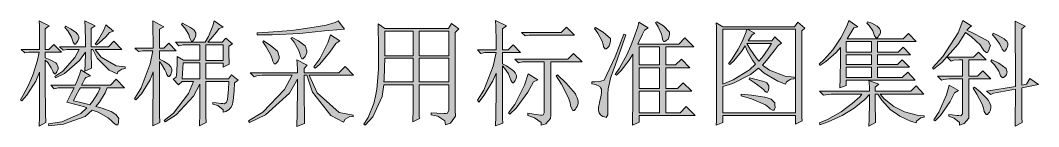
# Model space of a CAD drawing. Header units: millimetres. Extents: x 0 to 586, y 0 to 414.
# Drawn here: x 425.2 to 475.6, y 130.7 to 136 of the extents above; entities that cross this region are included whole.
import ezdxf

# ---------------------------------------------------------------- set-up
doc = ezdxf.new("R2010")
doc.units = ezdxf.units.MM

msp = doc.modelspace()

# ---------------------------------------------------------------- hatches: boundary and pattern name
h = msp.add_hatch(color=0)
h.dxf.hatch_style = 2
h.paths.add_polyline_path([(449.036722, 133.723944), (449.036722, 132.535083), (449.047306, 131.123972), (449.057889, 130.901722), (448.705111, 130.771194), (448.715694, 131.243917), (448.726278, 132.545667), (448.726278, 133.371167), (448.564, 132.986639), (448.133611, 132.2705), (447.869028, 131.938889), (447.802, 132.027083), (448.112444, 132.520972), (448.574583, 133.702778), (448.726278, 134.387167), (448.175944, 134.387167), (447.978389, 134.341306), (447.802, 134.517694), (448.726278, 134.517694), (448.726278, 134.9375), (448.715694, 135.664222), (448.705111, 135.971139), (449.234278, 135.706556), (449.036722, 135.551333), (449.036722, 134.517694), (449.322472, 134.517694), (449.565889, 134.761111), (449.939833, 134.387167), (449.036722, 134.387167), (449.036722, 133.833306), (449.244861, 133.723944), (449.527083, 133.536972), (449.597639, 133.459361), (449.668194, 133.38175), (449.742278, 133.251222), (449.742278, 133.194778), (449.742278, 133.163028), (449.707, 133.067778), (449.67525, 133.007806), (449.6435, 132.947833), (449.587056, 132.887861), (449.565889, 132.887861), (449.530611, 132.887861), (449.456528, 133.018389), (449.410667, 133.152444), (449.333056, 133.328833), (449.146083, 133.614583)])
h = msp.add_hatch(color=0)
h.paths.add_polyline_path([(465.733694, 132.644444), (465.744278, 133.085417), (465.754861, 134.076722), (465.754861, 134.627056), (465.546722, 134.383639), (465.038722, 133.942667), (464.742389, 133.745111), (464.700056, 133.812139), (464.939944, 134.020278), (465.380917, 134.521222), (465.578472, 134.814028), (465.779556, 135.106833), (466.075889, 135.685389), (466.174667, 135.971139), (466.615639, 135.660694), (466.418083, 135.597194), (466.086472, 135.0645), (468.862833, 135.0645), (469.127417, 135.329083), (469.501361, 134.933972), (467.585778, 134.933972), (467.585778, 134.408333), (468.619417, 134.408333), (468.862833, 134.648222), (469.215611, 134.274278), (467.585778, 134.274278), (467.585778, 133.787444), (468.577083, 133.787444), (468.816972, 134.030861), (469.16975, 133.656917), (467.585778, 133.656917), (467.585778, 133.148917), (468.816972, 133.148917), (469.081556, 133.4135), (469.4555, 133.018389), (466.044139, 133.018389), (466.044139, 132.753806)])
h.paths.add_polyline_path([(466.044139, 134.933972), (466.044139, 134.408333), (467.2965, 134.408333), (467.2965, 134.933972)])
h.paths.add_polyline_path([(466.044139, 133.656917), (466.044139, 133.148917), (467.2965, 133.148917), (467.2965, 133.656917)])
h.paths.add_polyline_path([(466.044139, 134.274278), (466.044139, 133.787444), (467.2965, 133.787444), (467.2965, 134.274278)])
h = msp.add_hatch(color=0)
h.dxf.hatch_style = 2
h.paths.add_polyline_path([(471.946111, 135.374944), (471.572167, 134.792861), (470.778417, 133.88975), (470.358611, 133.568722), (470.316278, 133.63575), (470.824278, 134.186083), (471.572167, 135.353778), (471.815583, 135.971139), (472.256556, 135.685389), (472.189528, 135.664222), (472.066056, 135.561917), (472.013139, 135.487833), (472.320056, 135.343194), (472.771611, 135.110361), (472.91625, 135.025694), (473.057361, 134.9375), (473.17025, 134.732889), (473.134972, 134.616472), (473.103222, 134.500056), (473.036194, 134.383639), (473.004444, 134.383639), (472.958583, 134.383639), (472.849222, 134.485944), (472.782194, 134.584722), (472.66225, 134.771694), (472.242444, 135.166806)])
h = msp.add_hatch(color=0)
h.dxf.hatch_style = 2
h.paths.add_polyline_path([(426.43425, 134.009694), (426.43425, 132.909028), (426.444833, 131.367389), (426.455417, 130.926417), (426.127333, 130.750028), (426.137917, 131.212167), (426.1485, 132.545667), (426.1485, 133.4135), (425.961528, 132.972528), (425.520556, 132.2705), (425.266556, 132.005917), (425.199528, 132.04825), (425.344167, 132.2705), (425.601694, 132.764389), (425.718111, 133.039556), (425.834528, 133.314722), (426.039139, 133.999111), (426.127333, 134.404806), (425.619333, 134.404806), (425.421778, 134.362472), (425.245389, 134.538861), (426.1485, 134.538861), (426.1485, 135.001), (426.137917, 135.706556), (426.127333, 135.946444), (426.631806, 135.706556), (426.43425, 135.551333), (426.43425, 134.538861), (426.610639, 134.538861), (426.854056, 134.77875), (427.228, 134.404806), (426.43425, 134.404806), (426.43425, 134.119056), (426.677667, 134.030861), (426.956361, 133.875639), (426.995167, 133.812139), (427.033972, 133.745111), (427.072778, 133.646333), (427.072778, 133.611056), (427.072778, 133.579306), (427.041028, 133.491111), (427.00575, 133.438194), (426.974, 133.38175), (426.931667, 133.325306), (426.917556, 133.325306), (426.885806, 133.325306), (426.818778, 133.4135), (426.787028, 133.501694), (426.730583, 133.63575), (426.554194, 133.88975)])
h = msp.add_hatch(color=0)
h.dxf.hatch_style = 2
h.paths.add_polyline_path([(428.702611, 134.538861), (428.702611, 134.242528), (428.713194, 133.780389), (428.723778, 133.614583), (428.395694, 133.459361), (428.406278, 133.847417), (428.416861, 134.320139), (428.416861, 134.408333), (428.120528, 133.988528), (427.383222, 133.35), (426.94225, 133.131278), (426.896389, 133.194778), (427.295028, 133.469944), (427.898278, 134.14375), (428.109944, 134.538861), (427.51375, 134.538861), (427.316194, 134.496528), (427.139806, 134.672917), (428.416861, 134.672917), (428.416861, 134.96925), (428.406278, 135.607778), (428.395694, 135.946444), (428.900167, 135.706556), (428.702611, 135.5725), (428.702611, 134.672917), (429.563389, 134.672917), (429.827972, 134.9375), (430.223083, 134.538861), (428.900167, 134.538861), (429.200028, 134.154333), (429.937333, 133.723944), (430.378306, 133.681611), (430.378306, 133.593417), (430.223083, 133.568722), (430.025528, 133.438194), (429.979667, 133.328833), (429.595139, 133.505222), (429.002472, 134.108472), (428.790806, 134.538861)])
h = msp.add_hatch(color=0)
h.dxf.hatch_style = 2
h.paths.add_polyline_path([(427.404389, 135.618361), (427.446722, 135.681861), (427.679556, 135.551333), (427.954722, 135.371417), (427.997056, 135.322028), (428.042917, 135.272639), (428.08525, 135.177389), (428.08525, 135.135056), (428.08525, 135.078611), (428.046444, 134.96925), (428.011167, 134.912806), (427.972361, 134.859889), (427.922972, 134.803444), (427.908861, 134.803444), (427.877111, 134.803444), (427.810083, 134.902222), (427.778333, 135.001), (427.732472, 135.145639), (427.5455, 135.452556)])
h = msp.add_hatch(color=0)
h.dxf.hatch_style = 2
h.paths.add_polyline_path([(429.605722, 135.374944), (429.41875, 135.166806), (429.10125, 134.859889), (428.967194, 134.761111), (428.900167, 134.803444), (429.065972, 135.022167), (429.330556, 135.494889), (429.429333, 135.748889), (429.803278, 135.441972)])
h = msp.add_hatch(color=0)
h.dxf.hatch_style = 2
h.paths.add_polyline_path([(432.075167, 132.002389), (432.075167, 131.850694), (432.08575, 131.310944), (432.096333, 130.922889), (431.743556, 130.771194), (431.754139, 131.420306), (431.764722, 132.753806), (431.764722, 133.438194), (431.613028, 133.039556), (431.182639, 132.344583), (430.907472, 132.04825), (430.840444, 132.090583), (431.172056, 132.633861), (431.623611, 133.822722), (431.743556, 134.471833), (431.235556, 134.471833), (431.038, 134.4295), (430.861611, 134.605889), (431.764722, 134.605889), (431.764722, 134.891639), (431.754139, 135.561917), (431.743556, 135.946444), (432.293889, 135.660694), (432.075167, 135.530167), (432.075167, 134.605889), (432.293889, 134.605889), (432.537306, 134.845778), (432.91125, 134.471833), (432.075167, 134.471833), (432.075167, 134.055556), (432.283306, 133.95325), (432.540833, 133.7945), (432.590222, 133.734528), (432.639611, 133.674556), (432.689, 133.568722), (432.689, 133.526389), (432.689, 133.469944), (432.664306, 133.360583), (432.636083, 133.304139), (432.607861, 133.247694), (432.558472, 133.194778), (432.537306, 133.194778), (432.502028, 133.194778), (432.438528, 133.293556), (432.40325, 133.392333), (432.350333, 133.536972), (432.184528, 133.812139), (432.075167, 133.942667)])
h = msp.add_hatch(color=0)
h.paths.add_polyline_path([(435.511222, 134.690556), (435.511222, 134.316611), (435.521806, 133.875639), (435.532389, 133.808611), (435.225472, 133.656917), (435.225472, 133.854472), (434.364694, 133.854472), (434.364694, 133.081889), (435.490056, 133.081889), (435.64175, 133.279444), (435.973361, 133.014861), (435.796972, 132.884333), (435.775806, 132.499806), (435.729944, 132.020028), (435.708778, 131.924778), (435.687611, 131.833056), (435.620583, 131.684889), (435.57825, 131.628444), (435.532389, 131.572), (435.356, 131.473222), (435.225472, 131.430889), (435.225472, 131.561417), (434.971472, 131.7625), (434.717472, 131.826), (434.717472, 131.914194), (434.883278, 131.893028), (435.130222, 131.864806), (435.211361, 131.861278), (435.296028, 131.854222), (435.401861, 131.924778), (435.423028, 132.002389), (435.444194, 132.08), (435.490056, 132.552722), (435.511222, 132.951361), (434.364694, 132.951361), (434.364694, 132.069417), (434.364694, 131.804833), (434.375278, 131.233333), (434.385861, 130.922889), (434.057778, 130.771194), (434.068361, 131.385028), (434.078944, 132.411611), (434.078944, 132.817306), (433.757917, 132.235222), (432.900667, 131.310944), (432.360917, 130.96875), (432.315056, 131.03225), (432.777194, 131.395611), (433.507444, 132.355167), (433.7685, 132.951361), (433.197, 132.951361), (433.020611, 132.796139), (432.756028, 133.060722), (432.91125, 133.170083), (432.932417, 133.4135), (432.953583, 133.917972), (432.953583, 134.182556), (433.264028, 134.006167), (434.078944, 134.006167), (434.078944, 134.757583), (433.242861, 134.757583), (433.041778, 134.711722), (432.865389, 134.888111), (434.343528, 134.888111), (434.49875, 135.173861), (434.717472, 135.706556), (434.7845, 135.946444), (435.225472, 135.639528), (435.024389, 135.5725), (434.893861, 135.396111), (434.618694, 135.053917), (434.474056, 134.888111), (435.179611, 134.888111), (435.356, 135.085667), (435.687611, 134.821083)])
h.paths.add_polyline_path([(433.242861, 133.875639), (433.197, 133.081889), (434.078944, 133.081889), (434.078944, 133.875639)])
h.paths.add_polyline_path([(434.364694, 134.757583), (434.364694, 133.985), (435.225472, 133.985), (435.225472, 134.757583)])
h = msp.add_hatch(color=0)
h.dxf.hatch_style = 2
h.paths.add_polyline_path([(433.218167, 135.837083), (433.373389, 135.759472), (433.616806, 135.618361), (433.705, 135.551333), (433.793194, 135.484306), (433.881389, 135.353778), (433.881389, 135.28675), (433.881389, 135.240889), (433.842583, 135.131528), (433.803778, 135.0645), (433.764972, 134.997472), (433.705, 134.933972), (433.680306, 134.933972), (433.659139, 134.933972), (433.606222, 135.03275), (433.570944, 135.131528), (433.528611, 135.276167), (433.331056, 135.593667), (433.175833, 135.770056)])
h = msp.add_hatch(color=0)
h.dxf.hatch_style = 2
h.paths.add_polyline_path([(440.908722, 135.946444), (441.236806, 135.530167), (441.049833, 135.519583), (440.2455, 135.452556), (439.628139, 135.396111), (439.014306, 135.329083), (437.659639, 135.265583), (436.918806, 135.265583), (436.918806, 135.353778), (437.472667, 135.385528), (438.375778, 135.456083), (438.725028, 135.494889), (439.077806, 135.533694), (439.730444, 135.628944), (440.026778, 135.681861), (440.323111, 135.738306), (440.764083, 135.868833)])
h = msp.add_hatch(color=0)
h.paths.add_polyline_path([(445.512472, 131.409722), (445.798222, 131.388556), (446.161583, 131.370917), (446.239194, 131.377972), (446.316806, 131.3815), (446.394417, 131.529667), (446.394417, 131.674306), (446.394417, 132.796139), (444.916278, 132.796139), (444.916278, 132.090583), (444.926861, 131.2545), (444.937444, 131.123972), (444.609361, 130.96875), (444.619944, 131.596694), (444.630528, 132.510389), (444.630528, 132.796139), (443.177083, 132.796139), (443.099472, 132.214056), (442.637333, 131.212167), (442.252806, 130.792361), (442.185778, 130.838222), (442.393917, 131.180417), (442.679667, 131.871861), (442.757278, 132.224639), (442.834889, 132.577417), (442.9125, 133.547556), (442.9125, 134.164917), (442.9125, 134.782278), (442.901917, 135.597194), (442.891333, 135.79475), (443.219417, 135.576028), (446.369722, 135.576028), (446.524944, 135.815917), (446.877722, 135.551333), (446.701333, 135.378472), (446.701333, 131.519083), (446.711917, 131.243917), (446.4685, 130.891139), (446.218028, 130.813528), (446.193333, 131.004028), (445.840556, 131.243917), (445.512472, 131.300361)])
h.paths.add_polyline_path([(444.916278, 135.441972), (444.916278, 134.228417), (446.394417, 134.228417), (446.394417, 135.441972)])
h.paths.add_polyline_path([(444.916278, 134.097889), (444.916278, 132.930194), (446.394417, 132.930194), (446.394417, 134.097889)])
h.paths.add_polyline_path([(443.219417, 135.441972), (443.219417, 134.228417), (444.630528, 134.228417), (444.630528, 135.441972)])
h.paths.add_polyline_path([(443.219417, 134.097889), (443.208833, 133.63575), (443.187667, 133.050139), (443.177083, 132.930194), (444.630528, 132.930194), (444.630528, 134.097889)])
h = msp.add_hatch(color=0)
h.dxf.hatch_style = 2
h.paths.add_polyline_path([(449.982167, 135.378472), (451.943611, 135.378472), (452.208194, 135.643056), (452.603306, 135.244417), (450.359639, 135.244417), (450.158556, 135.202083)])
h = msp.add_hatch(color=0)
h.dxf.hatch_style = 2
h.paths.add_polyline_path([(453.640472, 135.618361), (454.014417, 135.396111), (454.384833, 135.071556), (454.377778, 134.96925), (454.37425, 134.863417), (454.324861, 134.711722), (454.279, 134.662333), (454.236667, 134.612944), (454.169639, 134.563556), (454.148472, 134.563556), (454.113194, 134.563556), (454.046167, 134.672917), (454.014417, 134.782278), (453.972083, 134.9375), (453.760417, 135.332611), (453.594611, 135.5725)])
h = msp.add_hatch(color=0)
h.paths.add_polyline_path([(455.467861, 130.792361), (455.478444, 131.191), (455.489028, 131.695472), (455.489028, 131.808361), (455.489028, 134.295444), (455.316167, 134.009694), (454.906944, 133.491111), (454.674111, 133.261806), (454.610611, 133.304139), (454.829333, 133.614583), (455.210333, 134.3025), (455.369083, 134.679972), (455.527833, 135.060972), (455.732444, 135.660694), (455.778306, 135.882944), (456.240444, 135.597194), (456.064056, 135.484306), (455.965278, 135.28675), (455.799472, 134.944556), (455.732444, 134.803444), (457.760917, 134.803444), (458.067833, 135.110361), (458.508806, 134.669389), (457.122389, 134.669389), (457.122389, 133.769806), (457.605694, 133.769806), (457.891444, 134.055556), (458.31125, 133.63575), (457.122389, 133.63575), (457.122389, 132.602111), (457.693889, 132.602111), (457.979639, 132.887861), (458.399444, 132.468056), (457.122389, 132.468056), (457.122389, 131.409722), (457.824417, 131.409722), (458.134861, 131.720167), (458.575833, 131.279194), (455.799472, 131.279194), (455.799472, 130.947583)])
h.paths.add_polyline_path([(455.799472, 132.468056), (455.799472, 131.409722), (456.811944, 131.409722), (456.811944, 132.468056)])
h.paths.add_polyline_path([(455.799472, 133.63575), (455.799472, 132.602111), (456.811944, 132.602111), (456.811944, 133.63575)])
h.paths.add_polyline_path([(456.811944, 134.669389), (455.799472, 134.669389), (455.799472, 133.769806), (456.811944, 133.769806)])
h = msp.add_hatch(color=0)
h.dxf.hatch_style = 2
h.paths.add_polyline_path([(456.614389, 135.861778), (456.681417, 135.904111), (456.998917, 135.695972), (457.309361, 135.385528), (457.298778, 135.28675), (457.284667, 135.187972), (457.23175, 135.050389), (457.185889, 135.011583), (457.143556, 134.972778), (457.076528, 134.933972), (457.055361, 134.933972), (457.0095, 134.933972), (456.956583, 135.043333), (456.946, 135.156222), (456.910722, 135.297333), (456.744917, 135.650111)])
h = msp.add_hatch(color=0)
h.paths.add_polyline_path([(463.839278, 135.463139), (463.839278, 131.804833), (463.839278, 131.586111), (463.849861, 131.191), (463.860444, 131.014611), (463.532361, 130.838222), (463.532361, 131.279194), (459.941083, 131.279194), (459.941083, 130.926417), (459.609472, 130.792361), (459.620056, 131.014611), (459.630639, 131.466167), (459.630639, 131.695472), (459.630639, 135.022167), (459.630639, 135.209139), (459.620056, 135.628944), (459.609472, 135.85825), (459.941083, 135.660694), (463.4865, 135.660694), (463.641722, 135.879417), (463.9945, 135.593667)])
h.paths.add_polyline_path([(459.941083, 131.409722), (463.532361, 131.409722), (463.532361, 135.530167), (461.151111, 135.530167), (461.525056, 135.332611), (461.394528, 135.265583), (461.3275, 135.166806), (461.228722, 135.011583), (461.196972, 134.955139), (462.364667, 134.955139), (462.516361, 135.152694), (462.847972, 134.845778), (462.671583, 134.736417), (462.484611, 134.471833), (462.100083, 133.988528), (461.902528, 133.766278), (462.241194, 133.512278), (463.024361, 133.215944), (463.465333, 133.173611), (463.465333, 133.085417), (463.299528, 133.071306), (463.091389, 132.940778), (463.045528, 132.820833), (462.661, 132.961944), (461.990722, 133.360583), (461.701444, 133.611056), (461.316917, 133.304139), (460.434972, 132.852583), (459.941083, 132.707944)])
h.paths.add_polyline_path([(459.941083, 135.530167), (459.941083, 132.820833), (460.459667, 133.039556), (461.264, 133.536972), (461.54975, 133.812139), (461.405111, 134.009694), (461.151111, 134.46125), (461.04175, 134.71525), (460.865361, 134.440083), (460.491417, 133.977944), (460.293861, 133.790972), (460.226833, 133.833306), (460.403222, 134.066139), (460.699556, 134.542389), (460.823028, 134.792861), (460.942972, 135.039806), (461.087611, 135.406694), (461.108778, 135.530167)])
h.paths.add_polyline_path([(461.129944, 134.824611), (461.285167, 134.549444), (461.5815, 134.119056), (461.726139, 133.963833), (461.877833, 134.140222), (462.188278, 134.570611), (462.3435, 134.824611)])
h = msp.add_hatch(color=0)
h.dxf.hatch_style = 2
h.paths.add_polyline_path([(467.098944, 135.904111), (467.310611, 135.8265), (467.575194, 135.688917), (467.628111, 135.628944), (467.684556, 135.568972), (467.737472, 135.463139), (467.737472, 135.420806), (467.737472, 135.374944), (467.698667, 135.276167), (467.663389, 135.219722), (467.624583, 135.166806), (467.575194, 135.110361), (467.561083, 135.110361), (467.51875, 135.110361), (467.441139, 135.209139), (467.409389, 135.307917), (467.352944, 135.452556), (467.176556, 135.717139), (467.056611, 135.840611)])
h = msp.add_hatch(color=0)
h.dxf.hatch_style = 2
h.paths.add_polyline_path([(474.412028, 132.577417), (473.332528, 132.379861), (473.202, 132.312833), (472.983278, 132.468056), (474.412028, 132.711472), (474.412028, 133.558139), (474.401444, 135.166806), (474.390861, 135.928806), (474.898861, 135.685389), (474.722472, 135.551333), (474.722472, 132.774972), (474.965889, 132.820833), (475.117583, 133.106583), (475.558556, 132.799667), (474.722472, 132.644444), (474.722472, 132.027083), (474.733056, 131.169833), (474.743639, 130.926417), (474.390861, 130.750028), (474.401444, 131.243917), (474.412028, 132.161139)])
h = msp.add_hatch(color=0)
h.dxf.hatch_style = 2
h.paths.add_polyline_path([(438.573333, 135.089194), (438.636833, 135.131528), (438.947278, 134.955139), (439.282417, 134.708194), (439.310639, 134.637639), (439.338861, 134.563556), (439.367083, 134.471833), (439.367083, 134.447139), (439.367083, 134.383639), (439.321222, 134.256639), (439.278889, 134.193139), (439.233028, 134.133167), (439.166, 134.073194), (439.144833, 134.073194), (439.113083, 134.073194), (439.046056, 134.20725), (439.014306, 134.337778), (438.957861, 134.514167), (438.739139, 134.888111)])
h = msp.add_hatch(color=0)
h.dxf.hatch_style = 2
h.paths.add_polyline_path([(440.534778, 135.265583), (440.996917, 134.955139), (440.795833, 134.824611), (440.4995, 134.404806), (439.995028, 133.798028), (439.783361, 133.611056), (439.716333, 133.678083), (440.005611, 134.073194), (440.411306, 134.866944)])
h = msp.add_hatch(color=0)
h.dxf.hatch_style = 2
h.paths.add_polyline_path([(453.464083, 132.930194), (453.608722, 132.930194), (453.855667, 132.958417), (453.957972, 132.986639), (454.063806, 133.011333), (454.610611, 134.164917), (455.051583, 135.28675), (455.139778, 135.265583), (454.938694, 134.679972), (454.631778, 133.790972), (454.522417, 133.480528), (454.398944, 133.173611), (454.268417, 132.595056), (454.257833, 132.323417), (454.24725, 132.055306), (454.24725, 131.631972), (454.257833, 131.47675), (454.257833, 131.310944), (454.173167, 131.173361), (454.092028, 131.201583), (454.010889, 131.229806), (453.894472, 131.307417), (453.859194, 131.356806), (453.827444, 131.406194), (453.795694, 131.519083), (453.795694, 131.586111), (453.795694, 131.653139), (453.806278, 131.7625), (453.816861, 131.808361), (453.848611, 131.938889), (453.905056, 132.182306), (453.926222, 132.291667), (453.947389, 132.401028), (453.933278, 132.577417), (453.894472, 132.644444), (453.855667, 132.711472), (453.640472, 132.81025), (453.464083, 132.842)])
h = msp.add_hatch(color=0)
h.dxf.hatch_style = 2
h.paths.add_polyline_path([(473.311361, 135.332611), (473.554778, 135.22325), (473.858167, 135.057444), (473.918139, 135.001), (473.978111, 134.944556), (474.038083, 134.835194), (474.038083, 134.782278), (474.038083, 134.736417), (474.006333, 134.630583), (473.974583, 134.570611), (473.939306, 134.510639), (473.886389, 134.450667), (473.861694, 134.450667), (473.829944, 134.450667), (473.752333, 134.549444), (473.71, 134.648222), (473.642972, 134.792861), (473.420722, 135.099778), (473.269028, 135.265583)])
h = msp.add_hatch(color=0)
h.dxf.hatch_style = 2
h.paths.add_polyline_path([(437.22925, 134.955139), (437.560861, 134.747), (437.917167, 134.454194), (437.945389, 134.373056), (437.973611, 134.288389), (437.998306, 134.182556), (437.998306, 134.161389), (437.998306, 134.094361), (437.955972, 133.977944), (437.910111, 133.928556), (437.867778, 133.879167), (437.811333, 133.829778), (437.80075, 133.829778), (437.758417, 133.829778), (437.680806, 133.95325), (437.645528, 134.073194), (437.592611, 134.249583), (437.359778, 134.669389), (437.183389, 134.912806)])
h = msp.add_hatch(color=0)
h.dxf.hatch_style = 2
h.paths.add_polyline_path([(439.233028, 133.258278), (439.233028, 132.312833), (439.243611, 131.123972), (439.254194, 130.880556), (438.88025, 130.725333), (438.890833, 131.409722), (438.901417, 132.573889), (438.901417, 133.060722), (438.516889, 132.376333), (437.328028, 131.310944), (436.523694, 130.922889), (436.481361, 131.011083), (437.183389, 131.430889), (438.262889, 132.552722), (438.636833, 133.258278), (437.296278, 133.258278), (437.151639, 133.258278), (436.887056, 133.226528), (436.767111, 133.19125), (436.569556, 133.388806), (438.901417, 133.388806), (438.901417, 133.533444), (438.890833, 133.854472), (438.88025, 134.027333), (439.38825, 133.766278), (439.233028, 133.589889), (439.233028, 133.388806), (440.951056, 133.388806), (441.2615, 133.69925), (441.677778, 133.258278), (439.476444, 133.258278), (439.871556, 132.401028), (440.961639, 131.420306), (441.656611, 131.296833), (441.656611, 131.212167), (441.501389, 131.22275), (441.2615, 131.088694), (441.173306, 130.947583), (440.555944, 131.275667), (439.652833, 132.432778), (439.367083, 133.258278)])
h = msp.add_hatch(color=0)
h.dxf.hatch_style = 2
h.paths.add_polyline_path([(450.292611, 131.385028), (450.588944, 131.332111), (450.941722, 131.28625), (450.998167, 131.296833), (451.051083, 131.310944), (451.107528, 131.399139), (451.107528, 131.473222), (451.107528, 133.9215), (450.028028, 133.9215), (449.830472, 133.875639), (449.654083, 134.052028), (452.275222, 134.052028), (452.560972, 134.337778), (452.980778, 133.9215), (451.439139, 133.9215), (451.439139, 131.296833), (451.425028, 131.120444), (451.185139, 130.869972), (450.952306, 130.792361), (450.952306, 130.922889), (450.620694, 131.166306), (450.292611, 131.275667)])
h = msp.add_hatch(color=0)
h.dxf.hatch_style = 2
h.paths.add_polyline_path([(471.110028, 131.321528), (471.275833, 131.300361), (471.526306, 131.272139), (471.6145, 131.268611), (471.702694, 131.261556), (471.790889, 131.356806), (471.790889, 131.455583), (471.790889, 133.085417), (471.286417, 133.085417), (471.141778, 133.085417), (470.877194, 133.050139), (470.75725, 133.018389), (470.559694, 133.215944), (471.790889, 133.215944), (471.790889, 134.030861), (471.769722, 134.030861), (471.628611, 134.030861), (471.364028, 133.999111), (471.240556, 133.963833), (471.043, 134.161389), (472.341222, 134.161389), (472.584639, 134.404806), (472.958583, 134.030861), (472.101333, 134.030861), (472.101333, 133.215944), (472.542306, 133.215944), (472.806889, 133.480528), (473.202, 133.085417), (472.101333, 133.085417), (472.101333, 131.321528), (472.101333, 131.145139), (471.8685, 130.880556), (471.639194, 130.792361), (471.649778, 130.926417), (471.385194, 131.145139), (471.110028, 131.233333)])
h = msp.add_hatch(color=0)
h.dxf.hatch_style = 2
h.paths.add_polyline_path([(473.244333, 134.030861), (473.586528, 133.854472), (473.949889, 133.596944), (473.974583, 133.512278), (473.99575, 133.431139), (473.974583, 133.300611), (473.928722, 133.251222), (473.886389, 133.201833), (473.819361, 133.148917), (473.798194, 133.148917), (473.752333, 133.148917), (473.674722, 133.237111), (473.642972, 133.325306), (473.586528, 133.459361), (473.367806, 133.776861), (473.202, 133.963833)])
h = msp.add_hatch(color=0)
h.paths.add_polyline_path([(428.438028, 133.148917), (428.395694, 133.081889), (428.286333, 132.894917), (428.219306, 132.774972), (429.651583, 132.774972), (429.937333, 133.060722), (430.357139, 132.644444), (429.496361, 132.644444), (429.397583, 132.401028), (429.111833, 131.938889), (428.924861, 131.716639), (429.242361, 131.631972), (429.690389, 131.466167), (429.817389, 131.388556), (429.940861, 131.310944), (430.064333, 131.131028), (430.057278, 131.025194), (430.05375, 130.919361), (430.014944, 130.817056), (429.979667, 130.817056), (429.937333, 130.817056), (429.803278, 130.90525), (429.715083, 130.993444), (429.542222, 131.155722), (429.055389, 131.434417), (428.748472, 131.543778), (428.406278, 131.22275), (427.337361, 130.838222), (426.610639, 130.771194), (426.589472, 130.859389), (427.249167, 130.96875), (428.198139, 131.367389), (428.483889, 131.653139), (428.374528, 131.695472), (427.877111, 131.840111), (427.492583, 131.938889), (427.5455, 132.037667), (427.732472, 132.390444), (427.866528, 132.644444), (427.072778, 132.644444), (426.875222, 132.598583), (426.698833, 132.774972), (427.908861, 132.774972), (427.997056, 132.951361), (428.141694, 133.325306), (428.198139, 133.522861), (428.660278, 133.237111)])
h.paths.add_polyline_path([(428.173444, 132.644444), (428.120528, 132.566833), (427.944139, 132.245806), (427.820667, 132.002389), (428.120528, 131.938889), (428.526222, 131.840111), (428.639111, 131.804833), (428.769639, 131.960056), (429.023639, 132.379861), (429.143583, 132.644444)])
h = msp.add_hatch(color=0)
h.dxf.hatch_style = 2
h.paths.add_polyline_path([(450.313778, 133.325306), (450.797083, 133.039556), (450.578361, 132.930194), (450.303194, 132.432778), (449.717583, 131.639028), (449.410667, 131.342694), (449.343639, 131.409722), (449.654083, 131.815417), (450.137389, 132.774972)])
h = msp.add_hatch(color=0)
h.dxf.hatch_style = 2
h.paths.add_polyline_path([(451.767222, 133.282972), (452.187028, 132.863167), (452.649167, 132.344583), (452.6915, 132.245806), (452.737361, 132.147028), (452.779694, 131.991806), (452.779694, 131.938889), (452.779694, 131.861278), (452.737361, 131.716639), (452.6915, 131.649611), (452.649167, 131.586111), (452.592722, 131.519083), (452.582139, 131.519083), (452.529222, 131.519083), (452.430444, 131.706056), (452.384583, 131.893028), (452.306972, 132.147028), (451.964778, 132.817306), (451.700194, 133.237111)])
h = msp.add_hatch(color=0)
h.dxf.hatch_style = 2
h.paths.add_polyline_path([(461.264, 133.12775), (461.525056, 133.071306), (461.902528, 132.972528), (462.011889, 132.930194), (462.12125, 132.884333), (462.220028, 132.736167), (462.209444, 132.633861), (462.198861, 132.528028), (462.153, 132.422194), (462.12125, 132.422194), (462.0895, 132.422194), (462.011889, 132.478639), (461.966028, 132.535083), (461.856667, 132.644444), (461.493306, 132.909028), (461.239306, 133.060722)])
h = msp.add_hatch(color=0)
h.dxf.hatch_style = 2
h.paths.add_polyline_path([(467.187139, 132.468056), (467.187139, 132.633861), (467.176556, 132.898444), (467.165972, 132.997222), (467.649278, 132.820833), (467.472889, 132.665611), (467.472889, 132.468056), (469.236778, 132.468056), (469.501361, 132.732639), (469.875306, 132.334), (467.716306, 132.334), (467.924444, 132.094111), (468.400694, 131.720167), (468.665278, 131.586111), (468.929861, 131.455583), (469.543694, 131.289778), (469.896472, 131.258028), (469.896472, 131.191), (469.734194, 131.155722), (469.533111, 131.014611), (469.501361, 130.90525), (469.215611, 130.993444), (468.697028, 131.240389), (468.464194, 131.399139), (468.234889, 131.557889), (467.8045, 132.027083), (467.606944, 132.334), (467.472889, 132.334), (467.472889, 131.783667), (467.487, 131.081639), (467.497583, 130.926417), (467.165972, 130.750028), (467.176556, 131.102806), (467.187139, 131.885972), (467.187139, 132.312833), (466.957833, 132.058833), (466.432194, 131.631972), (466.142917, 131.455583), (465.850111, 131.279194), (465.151611, 130.958167), (464.742389, 130.817056), (464.721222, 130.90525), (465.116333, 131.081639), (465.790139, 131.459111), (466.065306, 131.663722), (466.340472, 131.868333), (466.714417, 132.203472), (466.813194, 132.334), (465.447944, 132.334), (465.303306, 132.334), (465.038722, 132.30225), (464.918778, 132.2705), (464.721222, 132.468056)])
h = msp.add_hatch(color=0)
h.dxf.hatch_style = 2
h.paths.add_polyline_path([(471.131194, 132.774972), (471.593333, 132.510389), (471.395778, 132.401028), (471.177056, 131.970639), (470.700806, 131.279194), (470.446806, 131.014611), (470.383306, 131.056944), (470.623194, 131.430889), (471.000667, 132.291667)])
h = msp.add_hatch(color=0)
h.dxf.hatch_style = 2
h.paths.add_polyline_path([(472.320056, 132.623278), (472.387083, 132.665611), (472.66225, 132.436306), (473.004444, 132.108222), (473.071472, 132.0165), (473.134972, 131.92125), (473.202, 131.7625), (473.202, 131.695472), (473.202, 131.631972), (473.163194, 131.504972), (473.124389, 131.445), (473.085583, 131.3815), (473.025611, 131.321528), (473.004444, 131.321528), (472.958583, 131.321528), (472.870389, 131.47675), (472.828056, 131.631972), (472.761028, 131.840111), (472.507028, 132.334)])
h = msp.add_hatch(color=0)
h.dxf.hatch_style = 2
h.paths.add_polyline_path([(460.844194, 132.334), (461.352194, 132.281083), (462.015417, 132.17525), (462.177694, 132.125861), (462.336444, 132.076472), (462.505778, 131.907139), (462.516361, 131.783667), (462.530472, 131.663722), (462.484611, 131.543778), (462.428167, 131.543778), (462.396417, 131.543778), (462.287056, 131.607278), (462.209444, 131.674306), (462.043639, 131.804833), (461.362778, 132.094111), (460.844194, 132.245806)])

# ---------------------------------------------------------------- linework, layer by layer
at = {"color": 0, "lineweight": 0}
for points in [[(449.036722, 133.723944), (449.036722, 132.535083), (449.047306, 131.123972), (449.057889, 130.901722), (448.705111, 130.771194), (448.715694, 131.243917), (448.726278, 132.545667), (448.726278, 133.371167), (448.564, 132.986639), (448.133611, 132.2705), (447.869028, 131.938889), (447.802, 132.027083), (448.112444, 132.520972), (448.574583, 133.702778), (448.726278, 134.387167), (448.175944, 134.387167), (447.978389, 134.341306), (447.802, 134.517694), (448.726278, 134.517694), (448.726278, 134.9375), (448.715694, 135.664222), (448.705111, 135.971139), (449.234278, 135.706556), (449.036722, 135.551333), (449.036722, 134.517694), (449.322472, 134.517694), (449.565889, 134.761111), (449.939833, 134.387167), (449.036722, 134.387167), (449.036722, 133.833306), (449.244861, 133.723944), (449.527083, 133.536972), (449.597639, 133.459361), (449.668194, 133.38175), (449.742278, 133.251222), (449.742278, 133.194778), (449.742278, 133.163028), (449.707, 133.067778), (449.67525, 133.007806), (449.6435, 132.947833), (449.587056, 132.887861), (449.565889, 132.887861), (449.530611, 132.887861), (449.456528, 133.018389), (449.410667, 133.152444), (449.333056, 133.328833), (449.146083, 133.614583)], [(465.733694, 132.644444), (465.744278, 133.085417), (465.754861, 134.076722), (465.754861, 134.627056), (465.546722, 134.383639), (465.038722, 133.942667), (464.742389, 133.745111), (464.700056, 133.812139), (464.939944, 134.020278), (465.380917, 134.521222), (465.578472, 134.814028), (465.779556, 135.106833), (466.075889, 135.685389), (466.174667, 135.971139), (466.615639, 135.660694), (466.418083, 135.597194), (466.086472, 135.0645), (468.862833, 135.0645), (469.127417, 135.329083), (469.501361, 134.933972), (467.585778, 134.933972), (467.585778, 134.408333), (468.619417, 134.408333), (468.862833, 134.648222), (469.215611, 134.274278), (467.585778, 134.274278), (467.585778, 133.787444), (468.577083, 133.787444), (468.816972, 134.030861), (469.16975, 133.656917), (467.585778, 133.656917), (467.585778, 133.148917), (468.816972, 133.148917), (469.081556, 133.4135), (469.4555, 133.018389), (466.044139, 133.018389), (466.044139, 132.753806)], [(471.946111, 135.374944), (471.572167, 134.792861), (470.778417, 133.88975), (470.358611, 133.568722), (470.316278, 133.63575), (470.824278, 134.186083), (471.572167, 135.353778), (471.815583, 135.971139), (472.256556, 135.685389), (472.189528, 135.664222), (472.066056, 135.561917), (472.013139, 135.487833), (472.320056, 135.343194), (472.771611, 135.110361), (472.91625, 135.025694), (473.057361, 134.9375), (473.17025, 134.732889), (473.134972, 134.616472), (473.103222, 134.500056), (473.036194, 134.383639), (473.004444, 134.383639), (472.958583, 134.383639), (472.849222, 134.485944), (472.782194, 134.584722), (472.66225, 134.771694), (472.242444, 135.166806)], [(426.43425, 134.009694), (426.43425, 132.909028), (426.444833, 131.367389), (426.455417, 130.926417), (426.127333, 130.750028), (426.137917, 131.212167), (426.1485, 132.545667), (426.1485, 133.4135), (425.961528, 132.972528), (425.520556, 132.2705), (425.266556, 132.005917), (425.199528, 132.04825), (425.344167, 132.2705), (425.601694, 132.764389), (425.718111, 133.039556), (425.834528, 133.314722), (426.039139, 133.999111), (426.127333, 134.404806), (425.619333, 134.404806), (425.421778, 134.362472), (425.245389, 134.538861), (426.1485, 134.538861), (426.1485, 135.001), (426.137917, 135.706556), (426.127333, 135.946444), (426.631806, 135.706556), (426.43425, 135.551333), (426.43425, 134.538861), (426.610639, 134.538861), (426.854056, 134.77875), (427.228, 134.404806), (426.43425, 134.404806), (426.43425, 134.119056), (426.677667, 134.030861), (426.956361, 133.875639), (426.995167, 133.812139), (427.033972, 133.745111), (427.072778, 133.646333), (427.072778, 133.611056), (427.072778, 133.579306), (427.041028, 133.491111), (427.00575, 133.438194), (426.974, 133.38175), (426.931667, 133.325306), (426.917556, 133.325306), (426.885806, 133.325306), (426.818778, 133.4135), (426.787028, 133.501694), (426.730583, 133.63575), (426.554194, 133.88975)], [(428.702611, 134.538861), (428.702611, 134.242528), (428.713194, 133.780389), (428.723778, 133.614583), (428.395694, 133.459361), (428.406278, 133.847417), (428.416861, 134.320139), (428.416861, 134.408333), (428.120528, 133.988528), (427.383222, 133.35), (426.94225, 133.131278), (426.896389, 133.194778), (427.295028, 133.469944), (427.898278, 134.14375), (428.109944, 134.538861), (427.51375, 134.538861), (427.316194, 134.496528), (427.139806, 134.672917), (428.416861, 134.672917), (428.416861, 134.96925), (428.406278, 135.607778), (428.395694, 135.946444), (428.900167, 135.706556), (428.702611, 135.5725), (428.702611, 134.672917), (429.563389, 134.672917), (429.827972, 134.9375), (430.223083, 134.538861), (428.900167, 134.538861), (429.200028, 134.154333), (429.937333, 133.723944), (430.378306, 133.681611), (430.378306, 133.593417), (430.223083, 133.568722), (430.025528, 133.438194), (429.979667, 133.328833), (429.595139, 133.505222), (429.002472, 134.108472), (428.790806, 134.538861)], [(427.404389, 135.618361), (427.446722, 135.681861), (427.679556, 135.551333), (427.954722, 135.371417), (427.997056, 135.322028), (428.042917, 135.272639), (428.08525, 135.177389), (428.08525, 135.135056), (428.08525, 135.078611), (428.046444, 134.96925), (428.011167, 134.912806), (427.972361, 134.859889), (427.922972, 134.803444), (427.908861, 134.803444), (427.877111, 134.803444), (427.810083, 134.902222), (427.778333, 135.001), (427.732472, 135.145639), (427.5455, 135.452556)], [(429.605722, 135.374944), (429.41875, 135.166806), (429.10125, 134.859889), (428.967194, 134.761111), (428.900167, 134.803444), (429.065972, 135.022167), (429.330556, 135.494889), (429.429333, 135.748889), (429.803278, 135.441972)], [(432.075167, 132.002389), (432.075167, 131.850694), (432.08575, 131.310944), (432.096333, 130.922889), (431.743556, 130.771194), (431.754139, 131.420306), (431.764722, 132.753806), (431.764722, 133.438194), (431.613028, 133.039556), (431.182639, 132.344583), (430.907472, 132.04825), (430.840444, 132.090583), (431.172056, 132.633861), (431.623611, 133.822722), (431.743556, 134.471833), (431.235556, 134.471833), (431.038, 134.4295), (430.861611, 134.605889), (431.764722, 134.605889), (431.764722, 134.891639), (431.754139, 135.561917), (431.743556, 135.946444), (432.293889, 135.660694), (432.075167, 135.530167), (432.075167, 134.605889), (432.293889, 134.605889), (432.537306, 134.845778), (432.91125, 134.471833), (432.075167, 134.471833), (432.075167, 134.055556), (432.283306, 133.95325), (432.540833, 133.7945), (432.590222, 133.734528), (432.639611, 133.674556), (432.689, 133.568722), (432.689, 133.526389), (432.689, 133.469944), (432.664306, 133.360583), (432.636083, 133.304139), (432.607861, 133.247694), (432.558472, 133.194778), (432.537306, 133.194778), (432.502028, 133.194778), (432.438528, 133.293556), (432.40325, 133.392333), (432.350333, 133.536972), (432.184528, 133.812139), (432.075167, 133.942667)], [(435.511222, 134.690556), (435.511222, 134.316611), (435.521806, 133.875639), (435.532389, 133.808611), (435.225472, 133.656917), (435.225472, 133.854472), (434.364694, 133.854472), (434.364694, 133.081889), (435.490056, 133.081889), (435.64175, 133.279444), (435.973361, 133.014861), (435.796972, 132.884333), (435.775806, 132.499806), (435.729944, 132.020028), (435.708778, 131.924778), (435.687611, 131.833056), (435.620583, 131.684889), (435.57825, 131.628444), (435.532389, 131.572), (435.356, 131.473222), (435.225472, 131.430889), (435.225472, 131.561417), (434.971472, 131.7625), (434.717472, 131.826), (434.717472, 131.914194), (434.883278, 131.893028), (435.130222, 131.864806), (435.211361, 131.861278), (435.296028, 131.854222), (435.401861, 131.924778), (435.423028, 132.002389), (435.444194, 132.08), (435.490056, 132.552722), (435.511222, 132.951361), (434.364694, 132.951361), (434.364694, 132.069417), (434.364694, 131.804833), (434.375278, 131.233333), (434.385861, 130.922889), (434.057778, 130.771194), (434.068361, 131.385028), (434.078944, 132.411611), (434.078944, 132.817306), (433.757917, 132.235222), (432.900667, 131.310944), (432.360917, 130.96875), (432.315056, 131.03225), (432.777194, 131.395611), (433.507444, 132.355167), (433.7685, 132.951361), (433.197, 132.951361), (433.020611, 132.796139), (432.756028, 133.060722), (432.91125, 133.170083), (432.932417, 133.4135), (432.953583, 133.917972), (432.953583, 134.182556), (433.264028, 134.006167), (434.078944, 134.006167), (434.078944, 134.757583), (433.242861, 134.757583), (433.041778, 134.711722), (432.865389, 134.888111), (434.343528, 134.888111), (434.49875, 135.173861), (434.717472, 135.706556), (434.7845, 135.946444), (435.225472, 135.639528), (435.024389, 135.5725), (434.893861, 135.396111), (434.618694, 135.053917), (434.474056, 134.888111), (435.179611, 134.888111), (435.356, 135.085667), (435.687611, 134.821083)], [(433.218167, 135.837083), (433.373389, 135.759472), (433.616806, 135.618361), (433.705, 135.551333), (433.793194, 135.484306), (433.881389, 135.353778), (433.881389, 135.28675), (433.881389, 135.240889), (433.842583, 135.131528), (433.803778, 135.0645), (433.764972, 134.997472), (433.705, 134.933972), (433.680306, 134.933972), (433.659139, 134.933972), (433.606222, 135.03275), (433.570944, 135.131528), (433.528611, 135.276167), (433.331056, 135.593667), (433.175833, 135.770056)], [(440.908722, 135.946444), (441.236806, 135.530167), (441.049833, 135.519583), (440.2455, 135.452556), (439.628139, 135.396111), (439.014306, 135.329083), (437.659639, 135.265583), (436.918806, 135.265583), (436.918806, 135.353778), (437.472667, 135.385528), (438.375778, 135.456083), (438.725028, 135.494889), (439.077806, 135.533694), (439.730444, 135.628944), (440.026778, 135.681861), (440.323111, 135.738306), (440.764083, 135.868833)], [(445.512472, 131.409722), (445.798222, 131.388556), (446.161583, 131.370917), (446.239194, 131.377972), (446.316806, 131.3815), (446.394417, 131.529667), (446.394417, 131.674306), (446.394417, 132.796139), (444.916278, 132.796139), (444.916278, 132.090583), (444.926861, 131.2545), (444.937444, 131.123972), (444.609361, 130.96875), (444.619944, 131.596694), (444.630528, 132.510389), (444.630528, 132.796139), (443.177083, 132.796139), (443.099472, 132.214056), (442.637333, 131.212167), (442.252806, 130.792361), (442.185778, 130.838222), (442.393917, 131.180417), (442.679667, 131.871861), (442.757278, 132.224639), (442.834889, 132.577417), (442.9125, 133.547556), (442.9125, 134.164917), (442.9125, 134.782278), (442.901917, 135.597194), (442.891333, 135.79475), (443.219417, 135.576028), (446.369722, 135.576028), (446.524944, 135.815917), (446.877722, 135.551333), (446.701333, 135.378472), (446.701333, 131.519083), (446.711917, 131.243917), (446.4685, 130.891139), (446.218028, 130.813528), (446.193333, 131.004028), (445.840556, 131.243917), (445.512472, 131.300361)], [(449.982167, 135.378472), (451.943611, 135.378472), (452.208194, 135.643056), (452.603306, 135.244417), (450.359639, 135.244417), (450.158556, 135.202083)], [(453.640472, 135.618361), (454.014417, 135.396111), (454.384833, 135.071556), (454.377778, 134.96925), (454.37425, 134.863417), (454.324861, 134.711722), (454.279, 134.662333), (454.236667, 134.612944), (454.169639, 134.563556), (454.148472, 134.563556), (454.113194, 134.563556), (454.046167, 134.672917), (454.014417, 134.782278), (453.972083, 134.9375), (453.760417, 135.332611), (453.594611, 135.5725)], [(455.467861, 130.792361), (455.478444, 131.191), (455.489028, 131.695472), (455.489028, 131.808361), (455.489028, 134.295444), (455.316167, 134.009694), (454.906944, 133.491111), (454.674111, 133.261806), (454.610611, 133.304139), (454.829333, 133.614583), (455.210333, 134.3025), (455.369083, 134.679972), (455.527833, 135.060972), (455.732444, 135.660694), (455.778306, 135.882944), (456.240444, 135.597194), (456.064056, 135.484306), (455.965278, 135.28675), (455.799472, 134.944556), (455.732444, 134.803444), (457.760917, 134.803444), (458.067833, 135.110361), (458.508806, 134.669389), (457.122389, 134.669389), (457.122389, 133.769806), (457.605694, 133.769806), (457.891444, 134.055556), (458.31125, 133.63575), (457.122389, 133.63575), (457.122389, 132.602111), (457.693889, 132.602111), (457.979639, 132.887861), (458.399444, 132.468056), (457.122389, 132.468056), (457.122389, 131.409722), (457.824417, 131.409722), (458.134861, 131.720167), (458.575833, 131.279194), (455.799472, 131.279194), (455.799472, 130.947583)], [(456.614389, 135.861778), (456.681417, 135.904111), (456.998917, 135.695972), (457.309361, 135.385528), (457.298778, 135.28675), (457.284667, 135.187972), (457.23175, 135.050389), (457.185889, 135.011583), (457.143556, 134.972778), (457.076528, 134.933972), (457.055361, 134.933972), (457.0095, 134.933972), (456.956583, 135.043333), (456.946, 135.156222), (456.910722, 135.297333), (456.744917, 135.650111)], [(463.839278, 135.463139), (463.839278, 131.804833), (463.839278, 131.586111), (463.849861, 131.191), (463.860444, 131.014611), (463.532361, 130.838222), (463.532361, 131.279194), (459.941083, 131.279194), (459.941083, 130.926417), (459.609472, 130.792361), (459.620056, 131.014611), (459.630639, 131.466167), (459.630639, 131.695472), (459.630639, 135.022167), (459.630639, 135.209139), (459.620056, 135.628944), (459.609472, 135.85825), (459.941083, 135.660694), (463.4865, 135.660694), (463.641722, 135.879417), (463.9945, 135.593667)], [(459.941083, 131.409722), (463.532361, 131.409722), (463.532361, 135.530167), (461.151111, 135.530167), (461.525056, 135.332611), (461.394528, 135.265583), (461.3275, 135.166806), (461.228722, 135.011583), (461.196972, 134.955139), (462.364667, 134.955139), (462.516361, 135.152694), (462.847972, 134.845778), (462.671583, 134.736417), (462.484611, 134.471833), (462.100083, 133.988528), (461.902528, 133.766278), (462.241194, 133.512278), (463.024361, 133.215944), (463.465333, 133.173611), (463.465333, 133.085417), (463.299528, 133.071306), (463.091389, 132.940778), (463.045528, 132.820833), (462.661, 132.961944), (461.990722, 133.360583), (461.701444, 133.611056), (461.316917, 133.304139), (460.434972, 132.852583), (459.941083, 132.707944)], [(459.941083, 135.530167), (459.941083, 132.820833), (460.459667, 133.039556), (461.264, 133.536972), (461.54975, 133.812139), (461.405111, 134.009694), (461.151111, 134.46125), (461.04175, 134.71525), (460.865361, 134.440083), (460.491417, 133.977944), (460.293861, 133.790972), (460.226833, 133.833306), (460.403222, 134.066139), (460.699556, 134.542389), (460.823028, 134.792861), (460.942972, 135.039806), (461.087611, 135.406694), (461.108778, 135.530167)], [(467.098944, 135.904111), (467.310611, 135.8265), (467.575194, 135.688917), (467.628111, 135.628944), (467.684556, 135.568972), (467.737472, 135.463139), (467.737472, 135.420806), (467.737472, 135.374944), (467.698667, 135.276167), (467.663389, 135.219722), (467.624583, 135.166806), (467.575194, 135.110361), (467.561083, 135.110361), (467.51875, 135.110361), (467.441139, 135.209139), (467.409389, 135.307917), (467.352944, 135.452556), (467.176556, 135.717139), (467.056611, 135.840611)], [(474.412028, 132.577417), (473.332528, 132.379861), (473.202, 132.312833), (472.983278, 132.468056), (474.412028, 132.711472), (474.412028, 133.558139), (474.401444, 135.166806), (474.390861, 135.928806), (474.898861, 135.685389), (474.722472, 135.551333), (474.722472, 132.774972), (474.965889, 132.820833), (475.117583, 133.106583), (475.558556, 132.799667), (474.722472, 132.644444), (474.722472, 132.027083), (474.733056, 131.169833), (474.743639, 130.926417), (474.390861, 130.750028), (474.401444, 131.243917), (474.412028, 132.161139)], [(438.573333, 135.089194), (438.636833, 135.131528), (438.947278, 134.955139), (439.282417, 134.708194), (439.310639, 134.637639), (439.338861, 134.563556), (439.367083, 134.471833), (439.367083, 134.447139), (439.367083, 134.383639), (439.321222, 134.256639), (439.278889, 134.193139), (439.233028, 134.133167), (439.166, 134.073194), (439.144833, 134.073194), (439.113083, 134.073194), (439.046056, 134.20725), (439.014306, 134.337778), (438.957861, 134.514167), (438.739139, 134.888111)], [(440.534778, 135.265583), (440.996917, 134.955139), (440.795833, 134.824611), (440.4995, 134.404806), (439.995028, 133.798028), (439.783361, 133.611056), (439.716333, 133.678083), (440.005611, 134.073194), (440.411306, 134.866944)], [(443.219417, 135.441972), (443.219417, 134.228417), (444.630528, 134.228417), (444.630528, 135.441972)], [(444.916278, 135.441972), (444.916278, 134.228417), (446.394417, 134.228417), (446.394417, 135.441972)], [(453.464083, 132.930194), (453.608722, 132.930194), (453.855667, 132.958417), (453.957972, 132.986639), (454.063806, 133.011333), (454.610611, 134.164917), (455.051583, 135.28675), (455.139778, 135.265583), (454.938694, 134.679972), (454.631778, 133.790972), (454.522417, 133.480528), (454.398944, 133.173611), (454.268417, 132.595056), (454.257833, 132.323417), (454.24725, 132.055306), (454.24725, 131.631972), (454.257833, 131.47675), (454.257833, 131.310944), (454.173167, 131.173361), (454.092028, 131.201583), (454.010889, 131.229806), (453.894472, 131.307417), (453.859194, 131.356806), (453.827444, 131.406194), (453.795694, 131.519083), (453.795694, 131.586111), (453.795694, 131.653139), (453.806278, 131.7625), (453.816861, 131.808361), (453.848611, 131.938889), (453.905056, 132.182306), (453.926222, 132.291667), (453.947389, 132.401028), (453.933278, 132.577417), (453.894472, 132.644444), (453.855667, 132.711472), (453.640472, 132.81025), (453.464083, 132.842)], [(473.311361, 135.332611), (473.554778, 135.22325), (473.858167, 135.057444), (473.918139, 135.001), (473.978111, 134.944556), (474.038083, 134.835194), (474.038083, 134.782278), (474.038083, 134.736417), (474.006333, 134.630583), (473.974583, 134.570611), (473.939306, 134.510639), (473.886389, 134.450667), (473.861694, 134.450667), (473.829944, 134.450667), (473.752333, 134.549444), (473.71, 134.648222), (473.642972, 134.792861), (473.420722, 135.099778), (473.269028, 135.265583)], [(434.364694, 134.757583), (434.364694, 133.985), (435.225472, 133.985), (435.225472, 134.757583)], [(437.22925, 134.955139), (437.560861, 134.747), (437.917167, 134.454194), (437.945389, 134.373056), (437.973611, 134.288389), (437.998306, 134.182556), (437.998306, 134.161389), (437.998306, 134.094361), (437.955972, 133.977944), (437.910111, 133.928556), (437.867778, 133.879167), (437.811333, 133.829778), (437.80075, 133.829778), (437.758417, 133.829778), (437.680806, 133.95325), (437.645528, 134.073194), (437.592611, 134.249583), (437.359778, 134.669389), (437.183389, 134.912806)], [(456.811944, 134.669389), (455.799472, 134.669389), (455.799472, 133.769806), (456.811944, 133.769806)], [(461.129944, 134.824611), (461.285167, 134.549444), (461.5815, 134.119056), (461.726139, 133.963833), (461.877833, 134.140222), (462.188278, 134.570611), (462.3435, 134.824611)], [(466.044139, 134.933972), (466.044139, 134.408333), (467.2965, 134.408333), (467.2965, 134.933972)], [(439.233028, 133.258278), (439.233028, 132.312833), (439.243611, 131.123972), (439.254194, 130.880556), (438.88025, 130.725333), (438.890833, 131.409722), (438.901417, 132.573889), (438.901417, 133.060722), (438.516889, 132.376333), (437.328028, 131.310944), (436.523694, 130.922889), (436.481361, 131.011083), (437.183389, 131.430889), (438.262889, 132.552722), (438.636833, 133.258278), (437.296278, 133.258278), (437.151639, 133.258278), (436.887056, 133.226528), (436.767111, 133.19125), (436.569556, 133.388806), (438.901417, 133.388806), (438.901417, 133.533444), (438.890833, 133.854472), (438.88025, 134.027333), (439.38825, 133.766278), (439.233028, 133.589889), (439.233028, 133.388806), (440.951056, 133.388806), (441.2615, 133.69925), (441.677778, 133.258278), (439.476444, 133.258278), (439.871556, 132.401028), (440.961639, 131.420306), (441.656611, 131.296833), (441.656611, 131.212167), (441.501389, 131.22275), (441.2615, 131.088694), (441.173306, 130.947583), (440.555944, 131.275667), (439.652833, 132.432778), (439.367083, 133.258278)], [(443.219417, 134.097889), (443.208833, 133.63575), (443.187667, 133.050139), (443.177083, 132.930194), (444.630528, 132.930194), (444.630528, 134.097889)], [(444.916278, 134.097889), (444.916278, 132.930194), (446.394417, 132.930194), (446.394417, 134.097889)], [(450.292611, 131.385028), (450.588944, 131.332111), (450.941722, 131.28625), (450.998167, 131.296833), (451.051083, 131.310944), (451.107528, 131.399139), (451.107528, 131.473222), (451.107528, 133.9215), (450.028028, 133.9215), (449.830472, 133.875639), (449.654083, 134.052028), (452.275222, 134.052028), (452.560972, 134.337778), (452.980778, 133.9215), (451.439139, 133.9215), (451.439139, 131.296833), (451.425028, 131.120444), (451.185139, 130.869972), (450.952306, 130.792361), (450.952306, 130.922889), (450.620694, 131.166306), (450.292611, 131.275667)], [(466.044139, 134.274278), (466.044139, 133.787444), (467.2965, 133.787444), (467.2965, 134.274278)], [(471.110028, 131.321528), (471.275833, 131.300361), (471.526306, 131.272139), (471.6145, 131.268611), (471.702694, 131.261556), (471.790889, 131.356806), (471.790889, 131.455583), (471.790889, 133.085417), (471.286417, 133.085417), (471.141778, 133.085417), (470.877194, 133.050139), (470.75725, 133.018389), (470.559694, 133.215944), (471.790889, 133.215944), (471.790889, 134.030861), (471.769722, 134.030861), (471.628611, 134.030861), (471.364028, 133.999111), (471.240556, 133.963833), (471.043, 134.161389), (472.341222, 134.161389), (472.584639, 134.404806), (472.958583, 134.030861), (472.101333, 134.030861), (472.101333, 133.215944), (472.542306, 133.215944), (472.806889, 133.480528), (473.202, 133.085417), (472.101333, 133.085417), (472.101333, 131.321528), (472.101333, 131.145139), (471.8685, 130.880556), (471.639194, 130.792361), (471.649778, 130.926417), (471.385194, 131.145139), (471.110028, 131.233333)], [(473.244333, 134.030861), (473.586528, 133.854472), (473.949889, 133.596944), (473.974583, 133.512278), (473.99575, 133.431139), (473.974583, 133.300611), (473.928722, 133.251222), (473.886389, 133.201833), (473.819361, 133.148917), (473.798194, 133.148917), (473.752333, 133.148917), (473.674722, 133.237111), (473.642972, 133.325306), (473.586528, 133.459361), (473.367806, 133.776861), (473.202, 133.963833)], [(428.438028, 133.148917), (428.395694, 133.081889), (428.286333, 132.894917), (428.219306, 132.774972), (429.651583, 132.774972), (429.937333, 133.060722), (430.357139, 132.644444), (429.496361, 132.644444), (429.397583, 132.401028), (429.111833, 131.938889), (428.924861, 131.716639), (429.242361, 131.631972), (429.690389, 131.466167), (429.817389, 131.388556), (429.940861, 131.310944), (430.064333, 131.131028), (430.057278, 131.025194), (430.05375, 130.919361), (430.014944, 130.817056), (429.979667, 130.817056), (429.937333, 130.817056), (429.803278, 130.90525), (429.715083, 130.993444), (429.542222, 131.155722), (429.055389, 131.434417), (428.748472, 131.543778), (428.406278, 131.22275), (427.337361, 130.838222), (426.610639, 130.771194), (426.589472, 130.859389), (427.249167, 130.96875), (428.198139, 131.367389), (428.483889, 131.653139), (428.374528, 131.695472), (427.877111, 131.840111), (427.492583, 131.938889), (427.5455, 132.037667), (427.732472, 132.390444), (427.866528, 132.644444), (427.072778, 132.644444), (426.875222, 132.598583), (426.698833, 132.774972), (427.908861, 132.774972), (427.997056, 132.951361), (428.141694, 133.325306), (428.198139, 133.522861), (428.660278, 133.237111)], [(433.242861, 133.875639), (433.197, 133.081889), (434.078944, 133.081889), (434.078944, 133.875639)], [(455.799472, 133.63575), (455.799472, 132.602111), (456.811944, 132.602111), (456.811944, 133.63575)], [(466.044139, 133.656917), (466.044139, 133.148917), (467.2965, 133.148917), (467.2965, 133.656917)], [(450.313778, 133.325306), (450.797083, 133.039556), (450.578361, 132.930194), (450.303194, 132.432778), (449.717583, 131.639028), (449.410667, 131.342694), (449.343639, 131.409722), (449.654083, 131.815417), (450.137389, 132.774972)], [(451.767222, 133.282972), (452.187028, 132.863167), (452.649167, 132.344583), (452.6915, 132.245806), (452.737361, 132.147028), (452.779694, 131.991806), (452.779694, 131.938889), (452.779694, 131.861278), (452.737361, 131.716639), (452.6915, 131.649611), (452.649167, 131.586111), (452.592722, 131.519083), (452.582139, 131.519083), (452.529222, 131.519083), (452.430444, 131.706056), (452.384583, 131.893028), (452.306972, 132.147028), (451.964778, 132.817306), (451.700194, 133.237111)], [(461.264, 133.12775), (461.525056, 133.071306), (461.902528, 132.972528), (462.011889, 132.930194), (462.12125, 132.884333), (462.220028, 132.736167), (462.209444, 132.633861), (462.198861, 132.528028), (462.153, 132.422194), (462.12125, 132.422194), (462.0895, 132.422194), (462.011889, 132.478639), (461.966028, 132.535083), (461.856667, 132.644444), (461.493306, 132.909028), (461.239306, 133.060722)], [(467.187139, 132.468056), (467.187139, 132.633861), (467.176556, 132.898444), (467.165972, 132.997222), (467.649278, 132.820833), (467.472889, 132.665611), (467.472889, 132.468056), (469.236778, 132.468056), (469.501361, 132.732639), (469.875306, 132.334), (467.716306, 132.334), (467.924444, 132.094111), (468.400694, 131.720167), (468.665278, 131.586111), (468.929861, 131.455583), (469.543694, 131.289778), (469.896472, 131.258028), (469.896472, 131.191), (469.734194, 131.155722), (469.533111, 131.014611), (469.501361, 130.90525), (469.215611, 130.993444), (468.697028, 131.240389), (468.464194, 131.399139), (468.234889, 131.557889), (467.8045, 132.027083), (467.606944, 132.334), (467.472889, 132.334), (467.472889, 131.783667), (467.487, 131.081639), (467.497583, 130.926417), (467.165972, 130.750028), (467.176556, 131.102806), (467.187139, 131.885972), (467.187139, 132.312833), (466.957833, 132.058833), (466.432194, 131.631972), (466.142917, 131.455583), (465.850111, 131.279194), (465.151611, 130.958167), (464.742389, 130.817056), (464.721222, 130.90525), (465.116333, 131.081639), (465.790139, 131.459111), (466.065306, 131.663722), (466.340472, 131.868333), (466.714417, 132.203472), (466.813194, 132.334), (465.447944, 132.334), (465.303306, 132.334), (465.038722, 132.30225), (464.918778, 132.2705), (464.721222, 132.468056)], [(428.173444, 132.644444), (428.120528, 132.566833), (427.944139, 132.245806), (427.820667, 132.002389), (428.120528, 131.938889), (428.526222, 131.840111), (428.639111, 131.804833), (428.769639, 131.960056), (429.023639, 132.379861), (429.143583, 132.644444)], [(455.799472, 132.468056), (455.799472, 131.409722), (456.811944, 131.409722), (456.811944, 132.468056)], [(471.131194, 132.774972), (471.593333, 132.510389), (471.395778, 132.401028), (471.177056, 131.970639), (470.700806, 131.279194), (470.446806, 131.014611), (470.383306, 131.056944), (470.623194, 131.430889), (471.000667, 132.291667)], [(472.320056, 132.623278), (472.387083, 132.665611), (472.66225, 132.436306), (473.004444, 132.108222), (473.071472, 132.0165), (473.134972, 131.92125), (473.202, 131.7625), (473.202, 131.695472), (473.202, 131.631972), (473.163194, 131.504972), (473.124389, 131.445), (473.085583, 131.3815), (473.025611, 131.321528), (473.004444, 131.321528), (472.958583, 131.321528), (472.870389, 131.47675), (472.828056, 131.631972), (472.761028, 131.840111), (472.507028, 132.334)], [(460.844194, 132.334), (461.352194, 132.281083), (462.015417, 132.17525), (462.177694, 132.125861), (462.336444, 132.076472), (462.505778, 131.907139), (462.516361, 131.783667), (462.530472, 131.663722), (462.484611, 131.543778), (462.428167, 131.543778), (462.396417, 131.543778), (462.287056, 131.607278), (462.209444, 131.674306), (462.043639, 131.804833), (461.362778, 132.094111), (460.844194, 132.245806)]]:
    msp.add_lwpolyline(points, close=True, dxfattribs=at)

doc.saveas('drawing.dxf')
